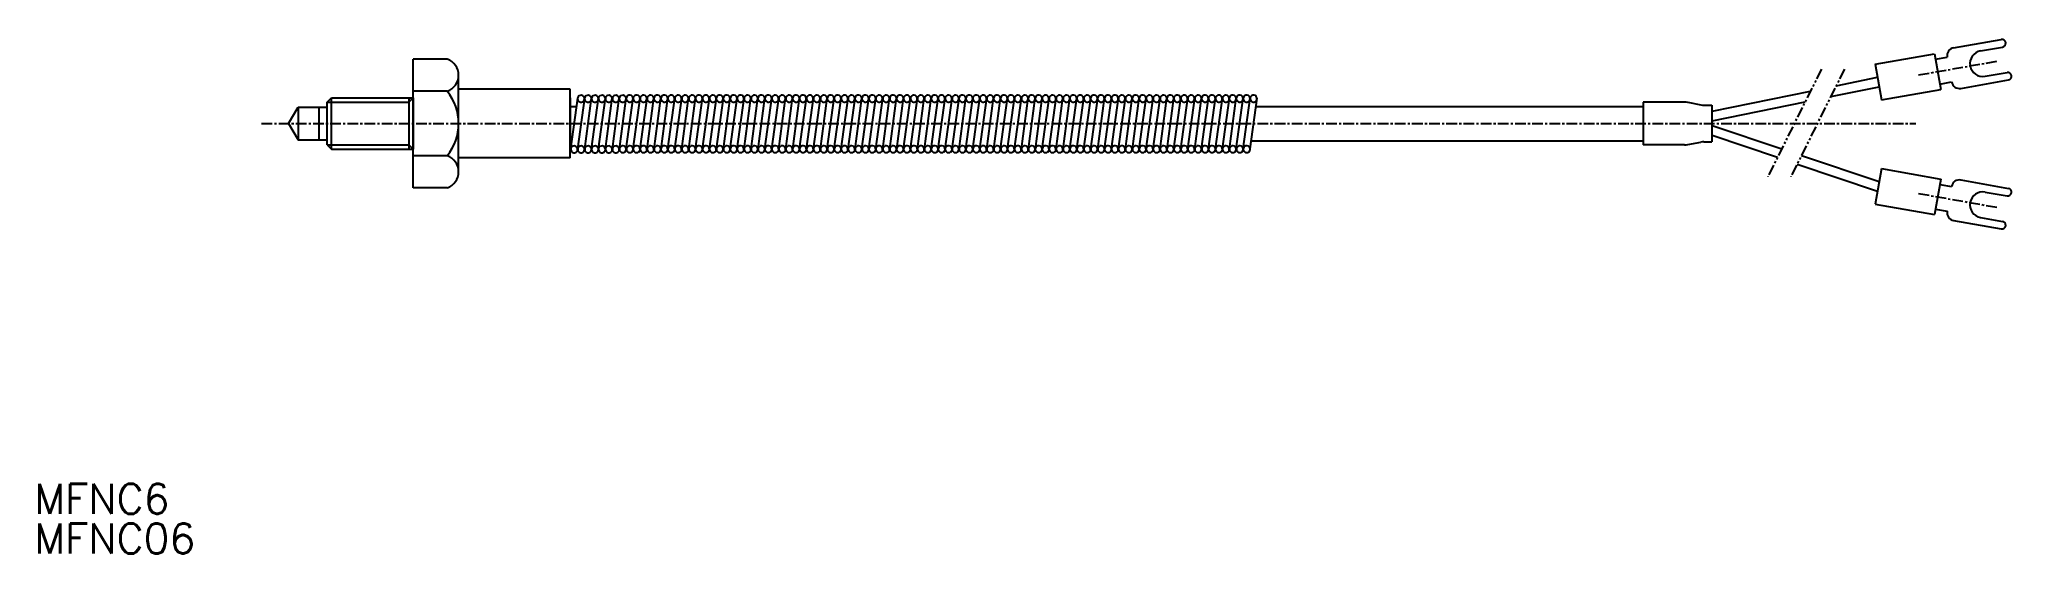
# Model space of a CAD drawing. Extents: x -233 to -3, y 356 to 416.
import ezdxf

# ---------------------------------------------------------------- set-up
doc = ezdxf.new("R2010")
doc.units = 0
doc.linetypes.add('CENTER', pattern=[2, 1.25, -0.25, 0.25, -0.25])
doc.linetypes.add('PHANTOM', pattern=[2.5, 1.25, -0.25, 0.25, -0.25, 0.25, -0.25])
doc.layers.get('0').update_dxf_attribs({"linetype": 'CONTINUOUS'})
doc.layers.add('CENTER', color=1, linetype='CENTER')
doc.styles.get("Standard").update_dxf_attribs({"font": 'txt.shx', "bigfont": 'bigfont.shx'})

msp = doc.modelspace()

# ---------------------------------------------------------------- linework, layer by layer
at = {"color": 7, "linetype": 'CONTINUOUS'}
for p, q in [((-19, 412.64), (-12.11, 413.86)), ((-12.11, 413.86), (-11.38, 409.72)), ((-12, 413.24), (-10.62, 413.48)), ((-9.87, 414.55), (-4.33, 415.53)), ((-6.73, 414.2), (-4.17, 414.65)), ((-189.3, 398.24), (-189.3, 413.25)), ((-185.32, 413.25), (-189.3, 413.25)), ((-184, 400.11), (-184, 411.37)), ((-19, 412.64), (-18.27, 408.5)), ((-6.21, 411.24), (-3.65, 411.69)), ((-185.32, 409.5), (-189.3, 409.5)), ((-171, 409.74), (-184, 409.74)), ((-171, 401.74), (-171, 409.74)), ((-38.01, 407.18), (-26.54, 409.52)), ((-24.19, 408.87), (-18.54, 410.02)), ((-23.56, 410.14), (-18.74, 411.12)), ((-18.27, 408.5), (-11.38, 409.72)), ((-11.49, 410.34), (-10.11, 410.58)), ((-9.03, 409.83), (-3.5, 410.81)), ((-203.8, 405.74), (-202.71, 407.64)), ((-202.71, 407.64), (-199.3, 407.64)), ((-202.71, 407.64), (-202.71, 403.84)), ((-200.3, 407.64), (-200.3, 403.84)), ((-199.3, 408.24), (-198.8, 408.74)), ((-199.3, 403.24), (-199.3, 408.24)), ((-198.8, 408.74), (-189.3, 408.74)), ((-198.8, 402.74), (-198.8, 408.74)), ((-189.8, 408.74), (-189.8, 402.74)), ((-189.8, 408.24), (-189.3, 408.74)), ((-189.3, 408.74), (-189.3, 402.74)), ((-171, 408.74), (-171, 402.74)), ((-171, 407.74), (-170.33, 407.74)), ((-170.93, 402.79), (-170.13, 408.69)), ((-170.12, 402.79), (-169.32, 408.69)), ((-169.32, 402.79), (-168.52, 408.69)), ((-168.51, 402.79), (-167.71, 408.69)), ((-167.7, 402.79), (-166.9, 408.69)), ((-166.9, 402.79), (-166.1, 408.69)), ((-166.09, 402.79), (-165.29, 408.69)), ((-165.28, 402.79), (-164.48, 408.69)), ((-165.24, 403.05), (-164.48, 408.69)), ((-164.47, 402.79), (-163.67, 408.69)), ((-163.66, 402.79), (-162.86, 408.69)), ((-162.86, 402.79), (-162.06, 408.69)), ((-162.05, 402.79), (-161.25, 408.69)), ((-162.05, 402.79), (-161.25, 408.69)), ((-161.24, 402.79), (-160.44, 408.69)), ((-161.24, 402.79), (-160.44, 408.69)), ((-161.24, 402.79), (-160.44, 408.69)), ((-160.43, 402.79), (-159.63, 408.69)), ((-160.43, 402.79), (-159.63, 408.69)), ((-159.63, 402.79), (-158.83, 408.69)), ((-158.82, 402.79), (-158.02, 408.69)), ((-158.82, 402.79), (-158.02, 408.69)), ((-158.01, 402.79), (-157.21, 408.69)), ((-158.01, 402.79), (-157.21, 408.69)), ((-157.2, 402.79), (-156.4, 408.69)), ((-156.4, 402.79), (-155.6, 408.69)), ((-156.4, 402.79), (-155.6, 408.69)), ((-155.59, 402.79), (-154.79, 408.69)), ((-155.59, 402.79), (-154.79, 408.69)), ((-154.78, 402.79), (-153.98, 408.69)), ((-153.97, 402.79), (-153.17, 408.69)), ((-153.97, 402.79), (-153.17, 408.69)), ((-153.17, 402.79), (-152.37, 408.69)), ((-153.17, 402.79), (-152.37, 408.69)), ((-152.36, 402.79), (-151.56, 408.69)), ((-151.55, 402.79), (-150.75, 408.69)), ((-151.55, 402.79), (-150.75, 408.69)), ((-150.75, 402.79), (-149.95, 408.69)), ((-150.75, 402.79), (-149.95, 408.69)), ((-149.94, 402.79), (-149.14, 408.69)), ((-149.13, 402.79), (-148.33, 408.69)), ((-149.13, 402.79), (-148.33, 408.69)), ((-148.32, 402.79), (-147.52, 408.69)), ((-148.32, 402.79), (-147.52, 408.69)), ((-147.52, 402.79), (-146.72, 408.69)), ((-146.71, 402.79), (-145.91, 408.69)), ((-145.9, 402.79), (-145.1, 408.69)), ((-145.09, 402.79), (-144.29, 408.69)), ((-144.29, 402.79), (-143.49, 408.69)), ((-143.48, 402.79), (-142.68, 408.69)), ((-143.48, 402.79), (-142.68, 408.69)), ((-142.67, 402.79), (-141.87, 408.69)), ((-142.67, 402.79), (-141.87, 408.69)), ((-141.86, 402.79), (-141.06, 408.69)), ((-141.06, 402.79), (-140.26, 408.69)), ((-140.25, 402.79), (-139.45, 408.69)), ((-139.44, 402.79), (-138.64, 408.69)), ((-138.63, 402.79), (-137.83, 408.69)), ((-137.83, 402.79), (-137.03, 408.69)), ((-137.83, 402.79), (-137.03, 408.69)), ((-137.02, 402.79), (-136.22, 408.69)), ((-137.02, 402.79), (-136.22, 408.69)), ((-136.21, 402.79), (-135.41, 408.69)), ((-135.4, 402.79), (-134.6, 408.69)), ((-134.6, 402.79), (-133.8, 408.69)), ((-133.79, 402.79), (-132.99, 408.69)), ((-132.98, 402.79), (-132.18, 408.69)), ((-132.18, 402.79), (-131.38, 408.69)), ((-132.17, 402.79), (-131.37, 408.69)), ((-131.37, 402.79), (-130.57, 408.69)), ((-131.37, 402.79), (-130.57, 408.69)), ((-130.56, 402.79), (-129.76, 408.69)), ((-129.75, 402.79), (-128.95, 408.69)), ((-128.95, 402.79), (-128.15, 408.69)), ((-128.14, 402.79), (-127.34, 408.69)), ((-127.33, 402.79), (-126.53, 408.69)), ((-126.52, 402.79), (-125.72, 408.69)), ((-126.52, 402.79), (-125.72, 408.69)), ((-125.72, 402.79), (-124.92, 408.69)), ((-125.72, 402.79), (-124.92, 408.69)), ((-124.91, 402.79), (-124.11, 408.69)), ((-124.1, 402.79), (-123.3, 408.69)), ((-123.29, 402.79), (-122.49, 408.69)), ((-122.49, 402.79), (-121.69, 408.69)), ((-121.68, 402.79), (-120.88, 408.69)), ((-120.87, 402.79), (-120.07, 408.69)), ((-120.87, 402.79), (-120.07, 408.69)), ((-120.06, 402.79), (-119.26, 408.69)), ((-120.06, 402.79), (-119.26, 408.69)), ((-119.26, 402.79), (-118.46, 408.69)), ((-118.45, 402.79), (-117.65, 408.69)), ((-117.64, 402.79), (-116.84, 408.69)), ((-116.83, 402.79), (-116.03, 408.69)), ((-116.03, 402.79), (-115.23, 408.69)), ((-115.22, 402.79), (-114.42, 408.69)), ((-115.22, 402.79), (-114.42, 408.69)), ((-114.41, 402.79), (-113.61, 408.69)), ((-114.41, 402.79), (-113.61, 408.69)), ((-113.6, 402.79), (-112.8, 408.69)), ((-112.8, 402.79), (-112, 408.69)), ((-111.99, 402.79), (-111.19, 408.69)), ((-111.18, 402.79), (-110.38, 408.69)), ((-110.37, 402.79), (-109.57, 408.69)), ((-109.57, 402.79), (-108.77, 408.69)), ((-109.57, 402.79), (-108.77, 408.69)), ((-108.76, 402.79), (-107.96, 408.69)), ((-108.76, 402.79), (-107.96, 408.69)), ((-107.95, 402.79), (-107.15, 408.69)), ((-107.14, 402.79), (-106.34, 408.69)), ((-106.34, 402.79), (-105.54, 408.69)), ((-105.53, 402.79), (-104.73, 408.69)), ((-104.72, 402.79), (-103.92, 408.69)), ((-103.92, 402.79), (-103.12, 408.69)), ((-103.91, 402.79), (-103.11, 408.69)), ((-103.11, 402.79), (-102.31, 408.69)), ((-103.11, 402.79), (-102.31, 408.69)), ((-102.3, 402.79), (-101.5, 408.69)), ((-101.49, 402.79), (-100.69, 408.69)), ((-100.69, 402.79), (-99.89, 408.69)), ((-99.88, 402.79), (-99.08, 408.69)), ((-99.07, 402.79), (-98.27, 408.69)), ((-98.26, 402.79), (-97.46, 408.69)), ((-98.26, 402.79), (-97.46, 408.69)), ((-97.46, 402.79), (-96.66, 408.69)), ((-97.46, 402.79), (-96.66, 408.69)), ((-96.65, 402.79), (-95.85, 408.69)), ((-95.84, 402.79), (-95.04, 408.69)), ((-95.03, 402.79), (-94.23, 408.69)), ((-94.23, 402.79), (-93.43, 408.69)), ((-93.42, 402.79), (-92.62, 408.69)), ((-92.61, 402.79), (-91.81, 408.69)), ((-91.8, 402.79), (-91, 408.69)), ((-91.13, 407.74), (-46.04, 407.74)), ((-46.04, 408.24), (-46.04, 403.24)), ((-41.23, 408.24), (-46.04, 408.24)), ((-40.85, 408.21), (-39.33, 407.91)), ((-38.95, 407.88), (-38.04, 407.88)), ((-38.04, 407.88), (-38.04, 403.61)), ((-38.01, 406.04), (-27.18, 408.26)), ((-203.8, 405.74), (-202.71, 403.84)), ((-38.01, 405.5), (-29.9, 402.78)), ((-38.01, 404.37), (-30.39, 401.8)), ((-202.71, 403.84), (-199.3, 403.84)), ((-199.3, 403.24), (-198.8, 402.74)), ((-198.8, 402.74), (-189.3, 402.74)), ((-189.8, 403.24), (-189.3, 402.74)), ((-185.32, 401.99), (-189.3, 401.99)), ((-171, 403.74), (-170.8, 403.74)), ((-91.68, 403.74), (-46.04, 403.74)), ((-41.23, 403.24), (-46.04, 403.24)), ((-40.85, 403.28), (-39.33, 403.58)), ((-38.95, 403.61), (-38.04, 403.61)), ((-27.6, 402.01), (-18.54, 398.97)), ((-171, 401.74), (-184, 401.74)), ((-28.09, 401.02), (-18.74, 397.87)), ((-18.27, 400.48), (-19, 396.35)), ((-18.27, 400.48), (-11.38, 399.27)), ((-185.32, 398.24), (-189.3, 398.24)), ((-11.38, 399.27), (-12.11, 395.13)), ((-11.49, 398.65), (-10.11, 398.41)), ((-9.03, 399.16), (-3.5, 398.18)), ((-6.21, 397.75), (-3.65, 397.3)), ((-19, 396.35), (-12.11, 395.13)), ((-12, 395.75), (-10.62, 395.51)), ((-9.87, 394.44), (-4.33, 393.46)), ((-6.73, 394.79), (-4.17, 394.34))]:
    msp.add_line(p, q, dxfattribs=at)
at = {"color": 3, "linetype": 'PHANTOM'}
for p, q in [((-25.27, 412.08), (-31.53, 399.51)), ((-22.59, 412.08), (-28.85, 399.51))]:
    msp.add_line(p, q, dxfattribs=at)
at = {"color": 3, "linetype": 'CONTINUOUS'}
for p, q in [((-199.3, 408.24), (-189.8, 408.24)), ((-199.3, 403.24), (-189.8, 403.24))]:
    msp.add_line(p, q, dxfattribs=at)
at = {"color": 7, "linetype": 'CONTINUOUS'}
for centre, radius, start, end in [((-9.7, 413.64), 0.931, 100, 189.785), ((-6.47, 412.72), 1.5, 100, 280), ((-4.25, 415.09), 0.446, 280, 100), ((-186, 411.37), 1.99, 289.8082, 70.1918), ((-3.57, 411.25), 0.446, 280, 100), ((-190, 405.74), 6, 321.2814, 38.7186), ((-169.74, 408.63), 0.4, 352.278, 172.278), ((-168.93, 408.63), 0.4, 352.278, 172.278), ((-168.12, 408.63), 0.4, 352.278, 172.278), ((-167.31, 408.63), 0.4, 352.278, 172.278), ((-166.51, 408.63), 0.4, 352.278, 172.278), ((-165.7, 408.63), 0.4, 352.278, 172.278), ((-164.89, 408.63), 0.4, 352.278, 172.278), ((-164.08, 408.64), 0.4, 352.278, 172.278), ((-163.27, 408.64), 0.4, 352.278, 172.278), ((-162.47, 408.64), 0.4, 352.278, 172.278), ((-161.66, 408.64), 0.4, 352.278, 172.278), ((-160.85, 408.64), 0.4, 352.278, 172.278), ((-160.85, 408.64), 0.4, 352.278, 172.278), ((-160.04, 408.64), 0.4, 352.278, 172.278), ((-160.04, 408.64), 0.4, 352.278, 172.278), ((-159.24, 408.64), 0.4, 352.278, 172.278), ((-158.43, 408.64), 0.4, 352.278, 172.278), ((-157.62, 408.64), 0.4, 352.278, 172.278), ((-157.62, 408.64), 0.4, 352.278, 172.278), ((-156.81, 408.64), 0.4, 352.278, 172.278), ((-156.01, 408.64), 0.4, 352.278, 172.278), ((-155.2, 408.64), 0.4, 352.278, 172.278), ((-155.2, 408.64), 0.4, 352.278, 172.278), ((-154.39, 408.64), 0.4, 352.278, 172.278), ((-153.59, 408.64), 0.4, 352.278, 172.278), ((-152.78, 408.64), 0.4, 352.278, 172.278), ((-152.78, 408.64), 0.4, 352.278, 172.278), ((-151.97, 408.64), 0.4, 352.278, 172.278), ((-151.16, 408.64), 0.4, 352.278, 172.278), ((-150.36, 408.64), 0.4, 352.278, 172.278), ((-150.36, 408.64), 0.4, 352.278, 172.278), ((-149.55, 408.64), 0.4, 352.278, 172.278), ((-148.74, 408.64), 0.4, 352.278, 172.278), ((-147.93, 408.64), 0.4, 352.278, 172.278), ((-147.93, 408.64), 0.4, 352.278, 172.278), ((-147.13, 408.64), 0.4, 352.278, 172.278), ((-146.32, 408.64), 0.4, 352.278, 172.278), ((-145.51, 408.64), 0.4, 352.278, 172.278), ((-144.7, 408.64), 0.4, 352.278, 172.278), ((-143.9, 408.64), 0.4, 352.278, 172.278), ((-143.09, 408.64), 0.4, 352.278, 172.278), ((-142.28, 408.64), 0.4, 352.278, 172.278), ((-142.28, 408.64), 0.4, 352.278, 172.278), ((-141.47, 408.64), 0.4, 352.278, 172.278), ((-140.67, 408.64), 0.4, 352.278, 172.278), ((-139.86, 408.64), 0.4, 352.278, 172.278), ((-139.05, 408.64), 0.4, 352.278, 172.278), ((-138.25, 408.64), 0.4, 352.278, 172.278), ((-137.44, 408.64), 0.4, 352.278, 172.278), ((-136.63, 408.64), 0.4, 352.278, 172.278), ((-136.63, 408.64), 0.4, 352.278, 172.278), ((-135.82, 408.64), 0.4, 352.278, 172.278), ((-135.02, 408.64), 0.4, 352.278, 172.278), ((-134.21, 408.64), 0.4, 352.278, 172.278), ((-133.4, 408.64), 0.4, 352.278, 172.278), ((-132.59, 408.64), 0.4, 352.278, 172.278), ((-131.79, 408.64), 0.4, 352.278, 172.278), ((-130.98, 408.64), 0.4, 352.278, 172.278), ((-130.98, 408.64), 0.4, 352.278, 172.278), ((-130.17, 408.64), 0.4, 352.278, 172.278), ((-129.36, 408.64), 0.4, 352.278, 172.278), ((-128.56, 408.64), 0.4, 352.278, 172.278), ((-127.75, 408.64), 0.4, 352.278, 172.278), ((-126.94, 408.64), 0.4, 352.278, 172.278), ((-126.13, 408.64), 0.4, 352.278, 172.278), ((-125.33, 408.64), 0.4, 352.278, 172.278), ((-125.33, 408.64), 0.4, 352.278, 172.278), ((-124.52, 408.64), 0.4, 352.278, 172.278), ((-123.71, 408.64), 0.4, 352.278, 172.278), ((-122.9, 408.64), 0.4, 352.278, 172.278), ((-122.1, 408.64), 0.4, 352.278, 172.278), ((-121.29, 408.64), 0.4, 352.278, 172.278), ((-120.48, 408.64), 0.4, 352.278, 172.278), ((-119.67, 408.64), 0.4, 352.278, 172.278), ((-119.67, 408.64), 0.4, 352.278, 172.278), ((-118.87, 408.64), 0.4, 352.278, 172.278), ((-118.06, 408.64), 0.4, 352.278, 172.278), ((-117.25, 408.64), 0.4, 352.278, 172.278), ((-116.44, 408.64), 0.4, 352.278, 172.278), ((-115.64, 408.64), 0.4, 352.278, 172.278), ((-114.83, 408.64), 0.4, 352.278, 172.278), ((-114.02, 408.64), 0.4, 352.278, 172.278), ((-114.02, 408.64), 0.4, 352.278, 172.278), ((-113.21, 408.64), 0.4, 352.278, 172.278), ((-112.41, 408.64), 0.4, 352.278, 172.278), ((-111.6, 408.64), 0.4, 352.278, 172.278), ((-110.79, 408.64), 0.4, 352.278, 172.278), ((-109.99, 408.64), 0.4, 352.278, 172.278), ((-109.18, 408.64), 0.4, 352.278, 172.278), ((-108.37, 408.64), 0.4, 352.278, 172.278), ((-108.37, 408.64), 0.4, 352.278, 172.278), ((-107.56, 408.64), 0.4, 352.278, 172.278), ((-106.76, 408.64), 0.4, 352.278, 172.278), ((-105.95, 408.64), 0.4, 352.278, 172.278), ((-105.14, 408.64), 0.4, 352.278, 172.278), ((-104.33, 408.64), 0.4, 352.278, 172.278), ((-103.53, 408.64), 0.4, 352.278, 172.278), ((-102.72, 408.64), 0.4, 352.278, 172.278), ((-102.72, 408.64), 0.4, 352.278, 172.278), ((-101.91, 408.64), 0.4, 352.278, 172.278), ((-101.1, 408.64), 0.4, 352.278, 172.278), ((-100.3, 408.64), 0.4, 352.278, 172.278), ((-99.49, 408.64), 0.4, 352.278, 172.278), ((-98.68, 408.64), 0.4, 352.278, 172.278), ((-97.87, 408.64), 0.4, 352.278, 172.278), ((-97.07, 408.64), 0.4, 352.278, 172.278), ((-97.07, 408.64), 0.4, 352.278, 172.278), ((-96.26, 408.64), 0.4, 352.278, 172.278), ((-95.45, 408.64), 0.4, 352.278, 172.278), ((-94.64, 408.64), 0.4, 352.278, 172.278), ((-93.84, 408.64), 0.4, 352.278, 172.278), ((-93.03, 408.64), 0.4, 352.278, 172.278), ((-92.22, 408.64), 0.4, 352.278, 172.278), ((-91.41, 408.64), 0.4, 352.278, 172.278), ((-9.19, 410.75), 0.931, 190.215, 280), ((-169.74, 408.63), 0.4, 172.278, 352.278), ((-168.93, 408.63), 0.4, 172.278, 352.278), ((-168.12, 408.63), 0.4, 172.278, 352.278), ((-167.31, 408.63), 0.4, 172.278, 352.278), ((-166.51, 408.63), 0.4, 172.278, 352.278), ((-165.7, 408.63), 0.4, 172.278, 352.278), ((-164.89, 408.63), 0.4, 172.278, 352.278), ((-164.08, 408.64), 0.4, 172.278, 352.278), ((-163.27, 408.64), 0.4, 172.278, 352.278), ((-162.47, 408.64), 0.4, 172.278, 352.278), ((-161.66, 408.64), 0.4, 172.278, 352.278), ((-160.85, 408.64), 0.4, 172.278, 352.278), ((-160.85, 408.64), 0.4, 172.278, 352.278), ((-160.04, 408.64), 0.4, 172.278, 352.278), ((-160.04, 408.64), 0.4, 172.278, 352.278), ((-159.24, 408.64), 0.4, 172.278, 352.278), ((-158.43, 408.64), 0.4, 172.278, 352.278), ((-157.62, 408.64), 0.4, 172.278, 352.278), ((-157.62, 408.64), 0.4, 172.278, 352.278), ((-156.81, 408.64), 0.4, 172.278, 352.278), ((-156.01, 408.64), 0.4, 172.278, 352.278), ((-155.2, 408.64), 0.4, 172.278, 352.278), ((-155.2, 408.64), 0.4, 172.278, 352.278), ((-154.39, 408.64), 0.4, 172.278, 352.278), ((-153.59, 408.64), 0.4, 172.278, 352.278), ((-152.78, 408.64), 0.4, 172.278, 352.278), ((-152.78, 408.64), 0.4, 172.278, 352.278), ((-151.97, 408.64), 0.4, 172.278, 352.278), ((-151.16, 408.64), 0.4, 172.278, 352.278), ((-150.36, 408.64), 0.4, 172.278, 352.278), ((-150.36, 408.64), 0.4, 172.278, 352.278), ((-149.55, 408.64), 0.4, 172.278, 352.278), ((-148.74, 408.64), 0.4, 172.278, 352.278), ((-147.93, 408.64), 0.4, 172.278, 352.278), ((-147.93, 408.64), 0.4, 172.278, 352.278), ((-147.13, 408.64), 0.4, 172.278, 352.278), ((-146.32, 408.64), 0.4, 172.278, 352.278), ((-145.51, 408.64), 0.4, 172.278, 352.278), ((-144.7, 408.64), 0.4, 172.278, 352.278), ((-143.9, 408.64), 0.4, 172.278, 352.278), ((-143.09, 408.64), 0.4, 172.278, 352.278), ((-142.28, 408.64), 0.4, 172.278, 352.278), ((-142.28, 408.64), 0.4, 172.278, 352.278), ((-141.47, 408.64), 0.4, 172.278, 352.278), ((-140.67, 408.64), 0.4, 172.278, 352.278), ((-139.86, 408.64), 0.4, 172.278, 352.278), ((-139.05, 408.64), 0.4, 172.278, 352.278), ((-138.25, 408.64), 0.4, 172.278, 352.278), ((-137.44, 408.64), 0.4, 172.278, 352.278), ((-136.63, 408.64), 0.4, 172.278, 352.278), ((-136.63, 408.64), 0.4, 172.278, 352.278), ((-135.82, 408.64), 0.4, 172.278, 352.278), ((-135.02, 408.64), 0.4, 172.278, 352.278), ((-134.21, 408.64), 0.4, 172.278, 352.278), ((-133.4, 408.64), 0.4, 172.278, 352.278), ((-132.59, 408.64), 0.4, 172.278, 352.278), ((-131.79, 408.64), 0.4, 172.278, 352.278), ((-130.98, 408.64), 0.4, 172.278, 352.278), ((-130.98, 408.64), 0.4, 172.278, 352.278), ((-130.17, 408.64), 0.4, 172.278, 352.278), ((-129.36, 408.64), 0.4, 172.278, 352.278), ((-128.56, 408.64), 0.4, 172.278, 352.278), ((-127.75, 408.64), 0.4, 172.278, 352.278), ((-126.94, 408.64), 0.4, 172.278, 352.278), ((-126.13, 408.64), 0.4, 172.278, 352.278), ((-125.33, 408.64), 0.4, 172.278, 352.278), ((-125.33, 408.64), 0.4, 172.278, 352.278), ((-124.52, 408.64), 0.4, 172.278, 352.278), ((-123.71, 408.64), 0.4, 172.278, 352.278), ((-122.9, 408.64), 0.4, 172.278, 352.278), ((-122.1, 408.64), 0.4, 172.278, 352.278), ((-121.29, 408.64), 0.4, 172.278, 352.278), ((-120.48, 408.64), 0.4, 172.278, 352.278), ((-119.67, 408.64), 0.4, 172.278, 352.278), ((-119.67, 408.64), 0.4, 172.278, 352.278), ((-118.87, 408.64), 0.4, 172.278, 352.278), ((-118.06, 408.64), 0.4, 172.278, 352.278), ((-117.25, 408.64), 0.4, 172.278, 352.278), ((-116.44, 408.64), 0.4, 172.278, 352.278), ((-115.64, 408.64), 0.4, 172.278, 352.278), ((-114.83, 408.64), 0.4, 172.278, 352.278), ((-114.02, 408.64), 0.4, 172.278, 352.278), ((-114.02, 408.64), 0.4, 172.278, 352.278), ((-113.21, 408.64), 0.4, 172.278, 352.278), ((-112.41, 408.64), 0.4, 172.278, 352.278), ((-111.6, 408.64), 0.4, 172.278, 352.278), ((-110.79, 408.64), 0.4, 172.278, 352.278), ((-109.99, 408.64), 0.4, 172.278, 352.278), ((-109.18, 408.64), 0.4, 172.278, 352.278), ((-108.37, 408.64), 0.4, 172.278, 352.278), ((-108.37, 408.64), 0.4, 172.278, 352.278), ((-107.56, 408.64), 0.4, 172.278, 352.278), ((-106.76, 408.64), 0.4, 172.278, 352.278), ((-105.95, 408.64), 0.4, 172.278, 352.278), ((-105.14, 408.64), 0.4, 172.278, 352.278), ((-104.33, 408.64), 0.4, 172.278, 352.278), ((-103.53, 408.64), 0.4, 172.278, 352.278), ((-102.72, 408.64), 0.4, 172.278, 352.278), ((-102.72, 408.64), 0.4, 172.278, 352.278), ((-101.91, 408.64), 0.4, 172.278, 352.278), ((-101.1, 408.64), 0.4, 172.278, 352.278), ((-100.3, 408.64), 0.4, 172.278, 352.278), ((-99.49, 408.64), 0.4, 172.278, 352.278), ((-98.68, 408.64), 0.4, 172.278, 352.278), ((-97.87, 408.64), 0.4, 172.278, 352.278), ((-97.07, 408.64), 0.4, 172.278, 352.278), ((-97.07, 408.64), 0.4, 172.278, 352.278), ((-96.26, 408.64), 0.4, 172.278, 352.278), ((-95.45, 408.64), 0.4, 172.278, 352.278), ((-94.64, 408.64), 0.4, 172.278, 352.278), ((-93.84, 408.64), 0.4, 172.278, 352.278), ((-93.03, 408.64), 0.4, 172.278, 352.278), ((-92.22, 408.64), 0.4, 172.278, 352.278), ((-91.41, 408.64), 0.4, 172.278, 352.278), ((-41.23, 406.24), 2, 79.002, 90), ((-38.95, 409.88), 2, 259.002, 270), ((-186, 400.11), 1.99, 289.8077, 70.1923), ((-170.54, 402.73), 0.4, 172.278, 352.278), ((-170.54, 402.73), 0.4, 352.278, 172.278), ((-169.73, 402.73), 0.4, 172.278, 352.278), ((-169.73, 402.73), 0.4, 352.278, 172.278), ((-168.92, 402.73), 0.4, 352.278, 172.278), ((-168.92, 402.73), 0.4, 172.278, 352.278), ((-168.11, 402.73), 0.4, 352.278, 172.278), ((-168.11, 402.73), 0.4, 172.278, 352.278), ((-167.31, 402.73), 0.4, 172.278, 352.278), ((-167.31, 402.73), 0.4, 352.278, 172.278), ((-166.5, 402.73), 0.4, 172.278, 352.278), ((-166.5, 402.73), 0.4, 352.278, 172.278), ((-165.69, 402.73), 0.4, 352.278, 172.278), ((-165.69, 402.73), 0.4, 172.278, 352.278), ((-164.88, 402.74), 0.4, 352.278, 172.278), ((-164.88, 402.74), 0.4, 172.278, 352.278), ((-164.07, 402.74), 0.4, 352.278, 172.278), ((-164.07, 402.74), 0.4, 172.278, 352.278), ((-163.27, 402.74), 0.4, 172.278, 352.278), ((-163.27, 402.74), 0.4, 352.278, 172.278), ((-162.46, 402.74), 0.4, 352.278, 172.278), ((-162.46, 402.74), 0.4, 172.278, 352.278), ((-161.65, 402.74), 0.4, 352.278, 172.278), ((-161.65, 402.74), 0.4, 352.278, 172.278), ((-161.65, 402.74), 0.4, 172.278, 352.278), ((-161.65, 402.74), 0.4, 172.278, 352.278), ((-160.84, 402.74), 0.4, 352.278, 172.278), ((-160.84, 402.74), 0.4, 352.278, 172.278), ((-160.84, 402.74), 0.4, 172.278, 352.278), ((-160.84, 402.74), 0.4, 172.278, 352.278), ((-160.04, 402.74), 0.4, 172.278, 352.278), ((-160.04, 402.74), 0.4, 352.278, 172.278), ((-159.23, 402.74), 0.4, 352.278, 172.278), ((-159.23, 402.74), 0.4, 172.278, 352.278), ((-158.42, 402.74), 0.4, 352.278, 172.278), ((-158.42, 402.74), 0.4, 352.278, 172.278), ((-158.42, 402.74), 0.4, 172.278, 352.278), ((-158.42, 402.74), 0.4, 172.278, 352.278), ((-157.61, 402.74), 0.4, 352.278, 172.278), ((-157.61, 402.74), 0.4, 172.278, 352.278), ((-156.81, 402.74), 0.4, 172.278, 352.278), ((-156.81, 402.74), 0.4, 352.278, 172.278), ((-156, 402.74), 0.4, 352.278, 172.278), ((-156, 402.74), 0.4, 352.278, 172.278), ((-156, 402.74), 0.4, 172.278, 352.278), ((-156, 402.74), 0.4, 172.278, 352.278), ((-155.19, 402.74), 0.4, 352.278, 172.278), ((-155.19, 402.74), 0.4, 172.278, 352.278), ((-154.39, 402.74), 0.4, 172.278, 352.278), ((-154.39, 402.74), 0.4, 352.278, 172.278), ((-153.58, 402.74), 0.4, 352.278, 172.278), ((-153.58, 402.74), 0.4, 352.278, 172.278), ((-153.58, 402.74), 0.4, 172.278, 352.278), ((-153.58, 402.74), 0.4, 172.278, 352.278), ((-152.77, 402.74), 0.4, 352.278, 172.278), ((-152.77, 402.74), 0.4, 172.278, 352.278), ((-151.96, 402.74), 0.4, 352.278, 172.278), ((-151.96, 402.74), 0.4, 172.278, 352.278), ((-151.16, 402.74), 0.4, 172.278, 352.278), ((-151.16, 402.74), 0.4, 172.278, 352.278), ((-151.16, 402.74), 0.4, 352.278, 172.278), ((-151.16, 402.74), 0.4, 352.278, 172.278), ((-150.35, 402.74), 0.4, 352.278, 172.278), ((-150.35, 402.74), 0.4, 172.278, 352.278), ((-149.54, 402.74), 0.4, 352.278, 172.278), ((-149.54, 402.74), 0.4, 172.278, 352.278), ((-148.73, 402.74), 0.4, 352.278, 172.278), ((-148.73, 402.74), 0.4, 352.278, 172.278), ((-148.73, 402.74), 0.4, 172.278, 352.278), ((-148.73, 402.74), 0.4, 172.278, 352.278), ((-147.93, 402.74), 0.4, 172.278, 352.278), ((-147.93, 402.74), 0.4, 352.278, 172.278), ((-147.12, 402.74), 0.4, 352.278, 172.278), ((-147.12, 402.74), 0.4, 172.278, 352.278), ((-146.31, 402.74), 0.4, 352.278, 172.278), ((-146.31, 402.74), 0.4, 172.278, 352.278), ((-145.5, 402.74), 0.4, 352.278, 172.278), ((-145.5, 402.74), 0.4, 172.278, 352.278), ((-144.7, 402.74), 0.4, 172.278, 352.278), ((-144.7, 402.74), 0.4, 352.278, 172.278), ((-143.89, 402.74), 0.4, 352.278, 172.278), ((-143.89, 402.74), 0.4, 172.278, 352.278), ((-143.08, 402.74), 0.4, 352.278, 172.278), ((-143.08, 402.74), 0.4, 352.278, 172.278), ((-143.08, 402.74), 0.4, 172.278, 352.278), ((-143.08, 402.74), 0.4, 172.278, 352.278), ((-142.27, 402.74), 0.4, 352.278, 172.278), ((-142.27, 402.74), 0.4, 172.278, 352.278), ((-141.47, 402.74), 0.4, 172.278, 352.278), ((-141.47, 402.74), 0.4, 352.278, 172.278), ((-140.66, 402.74), 0.4, 352.278, 172.278), ((-140.66, 402.74), 0.4, 172.278, 352.278), ((-139.85, 402.74), 0.4, 352.278, 172.278), ((-139.85, 402.74), 0.4, 172.278, 352.278), ((-139.05, 402.74), 0.4, 172.278, 352.278), ((-139.05, 402.74), 0.4, 352.278, 172.278), ((-138.24, 402.74), 0.4, 352.278, 172.278), ((-138.24, 402.74), 0.4, 172.278, 352.278), ((-137.43, 402.74), 0.4, 352.278, 172.278), ((-137.43, 402.74), 0.4, 352.278, 172.278), ((-137.43, 402.74), 0.4, 172.278, 352.278), ((-137.43, 402.74), 0.4, 172.278, 352.278), ((-136.62, 402.74), 0.4, 352.278, 172.278), ((-136.62, 402.74), 0.4, 172.278, 352.278), ((-135.82, 402.74), 0.4, 172.278, 352.278), ((-135.82, 402.74), 0.4, 352.278, 172.278), ((-135.01, 402.74), 0.4, 352.278, 172.278), ((-135.01, 402.74), 0.4, 172.278, 352.278), ((-134.2, 402.74), 0.4, 352.278, 172.278), ((-134.2, 402.74), 0.4, 172.278, 352.278), ((-133.39, 402.74), 0.4, 352.278, 172.278), ((-133.39, 402.74), 0.4, 172.278, 352.278), ((-132.59, 402.74), 0.4, 172.278, 352.278), ((-132.59, 402.74), 0.4, 352.278, 172.278), ((-131.78, 402.74), 0.4, 352.278, 172.278), ((-131.78, 402.74), 0.4, 352.278, 172.278), ((-131.78, 402.74), 0.4, 172.278, 352.278), ((-131.78, 402.74), 0.4, 172.278, 352.278), ((-130.97, 402.74), 0.4, 352.278, 172.278), ((-130.97, 402.74), 0.4, 172.278, 352.278), ((-130.16, 402.74), 0.4, 352.278, 172.278), ((-130.16, 402.74), 0.4, 172.278, 352.278), ((-129.36, 402.74), 0.4, 172.278, 352.278), ((-129.36, 402.74), 0.4, 352.278, 172.278), ((-128.55, 402.74), 0.4, 352.278, 172.278), ((-128.55, 402.74), 0.4, 172.278, 352.278), ((-127.74, 402.74), 0.4, 352.278, 172.278), ((-127.74, 402.74), 0.4, 172.278, 352.278), ((-126.93, 402.74), 0.4, 352.278, 172.278), ((-126.93, 402.74), 0.4, 172.278, 352.278), ((-126.13, 402.74), 0.4, 172.278, 352.278), ((-126.13, 402.74), 0.4, 172.278, 352.278), ((-126.13, 402.74), 0.4, 352.278, 172.278), ((-126.13, 402.74), 0.4, 352.278, 172.278), ((-125.32, 402.74), 0.4, 352.278, 172.278), ((-125.32, 402.74), 0.4, 172.278, 352.278), ((-124.51, 402.74), 0.4, 352.278, 172.278), ((-124.51, 402.74), 0.4, 172.278, 352.278), ((-123.7, 402.74), 0.4, 352.278, 172.278), ((-123.7, 402.74), 0.4, 172.278, 352.278), ((-122.9, 402.74), 0.4, 172.278, 352.278), ((-122.9, 402.74), 0.4, 352.278, 172.278), ((-122.09, 402.74), 0.4, 352.278, 172.278), ((-122.09, 402.74), 0.4, 172.278, 352.278), ((-121.28, 402.74), 0.4, 352.278, 172.278), ((-121.28, 402.74), 0.4, 172.278, 352.278), ((-120.47, 402.74), 0.4, 352.278, 172.278), ((-120.47, 402.74), 0.4, 352.278, 172.278), ((-120.47, 402.74), 0.4, 172.278, 352.278), ((-120.47, 402.74), 0.4, 172.278, 352.278), ((-119.67, 402.74), 0.4, 172.278, 352.278), ((-119.67, 402.74), 0.4, 352.278, 172.278), ((-118.86, 402.74), 0.4, 352.278, 172.278), ((-118.86, 402.74), 0.4, 172.278, 352.278), ((-118.05, 402.74), 0.4, 352.278, 172.278), ((-118.05, 402.74), 0.4, 172.278, 352.278), ((-117.24, 402.74), 0.4, 352.278, 172.278), ((-117.24, 402.74), 0.4, 172.278, 352.278), ((-116.44, 402.74), 0.4, 172.278, 352.278), ((-116.44, 402.74), 0.4, 352.278, 172.278), ((-115.63, 402.74), 0.4, 352.278, 172.278), ((-115.63, 402.74), 0.4, 172.278, 352.278), ((-114.82, 402.74), 0.4, 352.278, 172.278), ((-114.82, 402.74), 0.4, 352.278, 172.278), ((-114.82, 402.74), 0.4, 172.278, 352.278), ((-114.82, 402.74), 0.4, 172.278, 352.278), ((-114.01, 402.74), 0.4, 352.278, 172.278), ((-114.01, 402.74), 0.4, 172.278, 352.278), ((-113.21, 402.74), 0.4, 172.278, 352.278), ((-113.21, 402.74), 0.4, 352.278, 172.278), ((-112.4, 402.74), 0.4, 352.278, 172.278), ((-112.4, 402.74), 0.4, 172.278, 352.278), ((-111.59, 402.74), 0.4, 352.278, 172.278), ((-111.59, 402.74), 0.4, 172.278, 352.278), ((-110.79, 402.74), 0.4, 172.278, 352.278), ((-110.79, 402.74), 0.4, 352.278, 172.278), ((-109.98, 402.74), 0.4, 352.278, 172.278), ((-109.98, 402.74), 0.4, 172.278, 352.278), ((-109.17, 402.74), 0.4, 352.278, 172.278), ((-109.17, 402.74), 0.4, 352.278, 172.278), ((-109.17, 402.74), 0.4, 172.278, 352.278), ((-109.17, 402.74), 0.4, 172.278, 352.278), ((-108.36, 402.74), 0.4, 352.278, 172.278), ((-108.36, 402.74), 0.4, 172.278, 352.278), ((-107.56, 402.74), 0.4, 172.278, 352.278), ((-107.56, 402.74), 0.4, 352.278, 172.278), ((-106.75, 402.74), 0.4, 352.278, 172.278), ((-106.75, 402.74), 0.4, 172.278, 352.278), ((-105.94, 402.74), 0.4, 352.278, 172.278), ((-105.94, 402.74), 0.4, 172.278, 352.278), ((-105.13, 402.74), 0.4, 352.278, 172.278), ((-105.13, 402.74), 0.4, 172.278, 352.278), ((-104.33, 402.74), 0.4, 172.278, 352.278), ((-104.33, 402.74), 0.4, 352.278, 172.278), ((-103.52, 402.74), 0.4, 352.278, 172.278), ((-103.52, 402.74), 0.4, 352.278, 172.278), ((-103.52, 402.74), 0.4, 172.278, 352.278), ((-103.52, 402.74), 0.4, 172.278, 352.278), ((-102.71, 402.74), 0.4, 352.278, 172.278), ((-102.71, 402.74), 0.4, 172.278, 352.278), ((-101.9, 402.74), 0.4, 352.278, 172.278), ((-101.9, 402.74), 0.4, 172.278, 352.278), ((-101.1, 402.74), 0.4, 172.278, 352.278), ((-101.1, 402.74), 0.4, 352.278, 172.278), ((-100.29, 402.74), 0.4, 352.278, 172.278), ((-100.29, 402.74), 0.4, 172.278, 352.278), ((-99.48, 402.74), 0.4, 352.278, 172.278), ((-99.48, 402.74), 0.4, 172.278, 352.278), ((-98.67, 402.74), 0.4, 352.278, 172.278), ((-98.67, 402.74), 0.4, 172.278, 352.278), ((-97.87, 402.74), 0.4, 172.278, 352.278), ((-97.87, 402.74), 0.4, 172.278, 352.278), ((-97.87, 402.74), 0.4, 352.278, 172.278), ((-97.87, 402.74), 0.4, 352.278, 172.278), ((-97.06, 402.74), 0.4, 352.278, 172.278), ((-97.06, 402.74), 0.4, 172.278, 352.278), ((-96.25, 402.74), 0.4, 352.278, 172.278), ((-96.25, 402.74), 0.4, 172.278, 352.278), ((-95.44, 402.74), 0.4, 352.278, 172.278), ((-95.44, 402.74), 0.4, 172.278, 352.278), ((-94.64, 402.74), 0.4, 172.278, 352.278), ((-94.64, 402.74), 0.4, 352.278, 172.278), ((-93.83, 402.74), 0.4, 352.278, 172.278), ((-93.83, 402.74), 0.4, 172.278, 352.278), ((-93.02, 402.74), 0.4, 352.278, 172.278), ((-93.02, 402.74), 0.4, 172.278, 352.278), ((-92.21, 402.74), 0.4, 352.278, 172.278), ((-92.21, 402.74), 0.4, 172.278, 352.278), ((-41.23, 405.24), 2, 270, 280.998), ((-38.95, 401.61), 2, 90, 100.998), ((-9.19, 398.24), 0.931, 80, 169.785), ((-6.47, 396.27), 1.5, 80, 260), ((-3.57, 397.74), 0.446, 260, 80), ((-9.7, 395.35), 0.931, 170.215, 260), ((-4.25, 393.9), 0.446, 260, 80)]:
    msp.add_arc(centre, radius, start, end, dxfattribs=at)
at = {"layer": 'CENTER', "color": 1, "linetype": 'CENTER'}
for p, q in [((-13.96, 411.4), (-4.72, 413.03)), ((-206.96, 405.74), (-14.29, 405.74)), ((-13.96, 397.59), (-4.72, 395.96))]:
    msp.add_line(p, q, dxfattribs=at)

# ---------------------------------------------------------------- texts
at = {"color": 7, "linetype": 'CONTINUOUS'}
for s, p in [('MFNC6', (-233.43, 360.25)), ('MFNC06', (-233.43, 355.63))]:
    msp.add_text(s, height=3.5, dxfattribs=at).set_placement(p)

doc.saveas('drawing.dxf')
